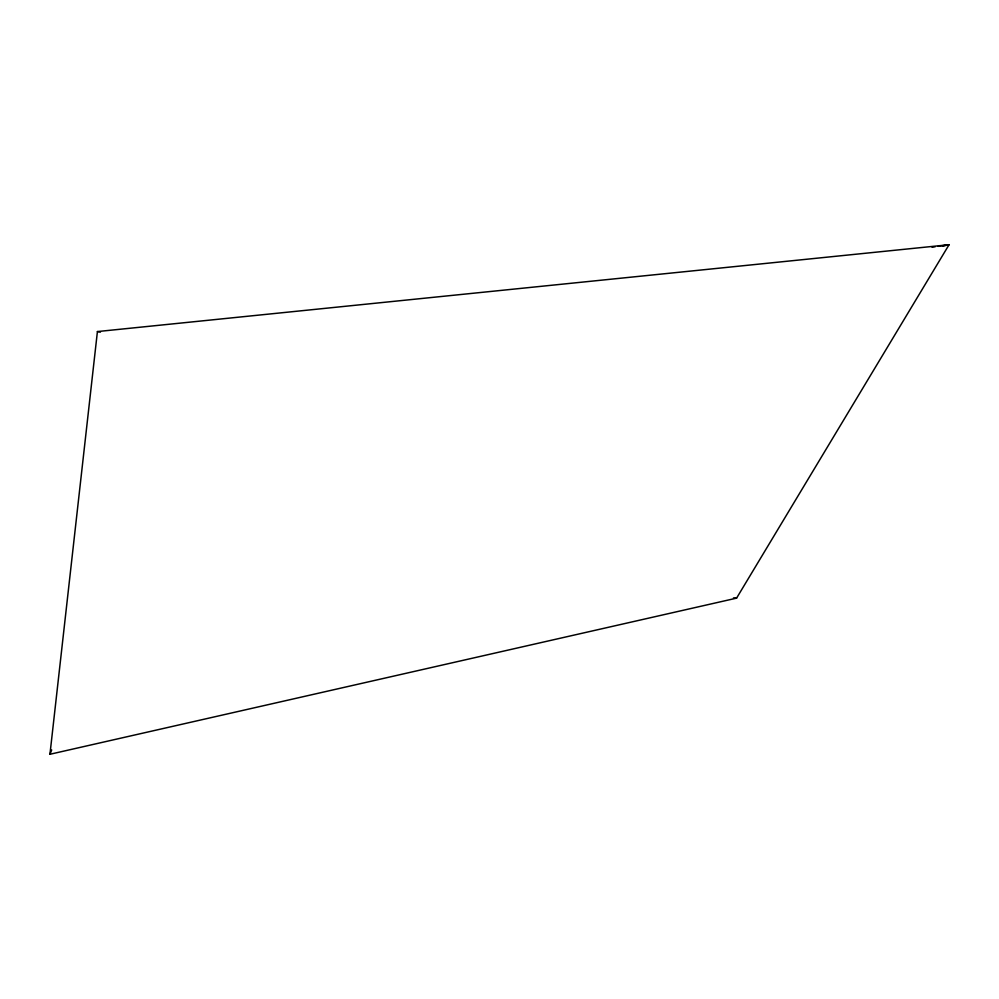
<?xml version="1.0" encoding="UTF-8"?>
<svg xmlns="http://www.w3.org/2000/svg" width="999" height="999" viewBox="0 0 999 999"><rect width="100%" height="100%" fill="white"/><g stroke="black" fill="none" stroke-linecap="round" stroke-linejoin="round"><path stroke-width="1.5" d="M49.95 754.27L97.415 331.568L949.05 244.73L736.575 598.139L49.95 754.27L51.686 749.937M942.994 246.104L949.05 244.73L938.248 246.316M932.067 247.215L935.164 246.765M733.466 597.914L736.575 598.139M97.415 331.568L100.449 332.13"/></g></svg>
